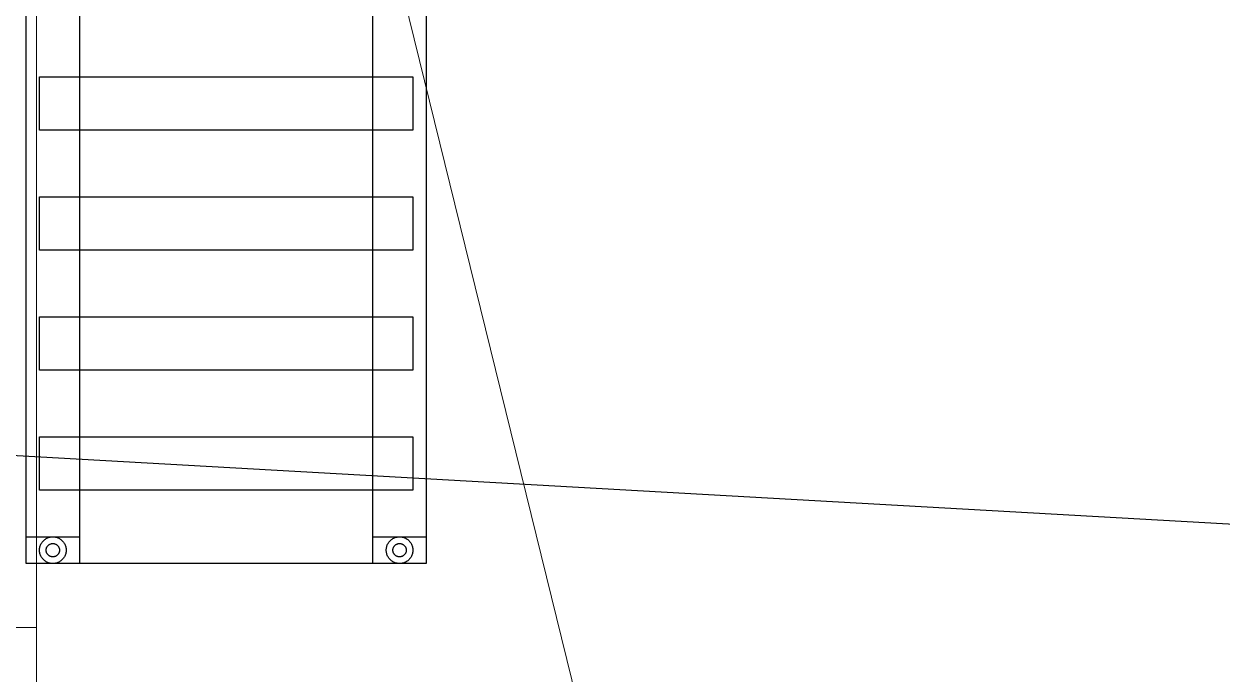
# Model space of a CAD drawing. Header units: millimetres. Extents: x -32 to 417638015, y -35 to 175284279.
# Drawn here: x 416310807 to 416311705, y 175263395 to 175263882 of the extents above; entities that cross this region are included whole.
import ezdxf
from ezdxf.enums import TextEntityAlignment as Align

# ---------------------------------------------------------------- set-up
doc = ezdxf.new("R2010")
doc.units = ezdxf.units.MM
for name, color, linetype, lineweight in [('_ЭМ_ТХ_пищеблок', 7, 'Continuous', 30), ('Атрибут', 7, 'Continuous', 5), ('Перекрытие', 7, 'Continuous', 18), ('Стены отделка', 7, 'Continuous', 30), ('ШТРИХОВКА', 252, 'Continuous', 15)]:
    doc.layers.add(name, color=color, linetype=linetype, lineweight=lineweight)
for name, color, linetype in [('PDF __ЭМ_Надписи', 7, 'Continuous'), ('PLAN', 1, 'Continuous'), ('ЭОМ_Лотки рабочие', 5, 'Continuous')]:
    doc.layers.add(name, color=color, linetype=linetype)
doc.styles.add('ISOCPEUR', font='isocpeur.ttf', dxfattribs={"width": 0.85, "height": 274.9999999999997})

# ---------------------------------------------------------------- blocks, each defined once
blk = doc.blocks.new('_ЭМ_ТХ_Пищеблок')
at = {"layer": 'PLAN', "color": 8}
for points in [[(52553.77664916596, 33953.17999022713), (52553.77664916596, 34813.17999022713)], [(52553.87665526947, 33953.17999022713), (52553.87665526947, 34813.17999022713)], [(52593.77664916596, 34813.17999022713), (52593.77664916596, 33953.17999022713)], [(52813.77664916596, 33953.17999022713), (52813.77664916596, 34813.17999022713)], [(52853.67664306244, 34813.17999022713), (52853.67664306244, 33953.17999022713)], [(52853.77664916596, 34813.17999022713), (52853.77664916596, 33953.17999022713)], [(52563.87665526947, 34258.16746733895), (52563.87665526947, 34298.16746733895), (52843.67664306244, 34298.16746733895), (52843.67664306244, 34258.16746733895), (52563.87665526947, 34258.16746733895)], [(52563.87665526947, 34168.19246733894), (52563.87665526947, 34208.19246733894), (52843.67664306244, 34208.19246733894), (52843.67664306244, 34168.19246733894), (52563.87665526947, 34168.19246733894)], [(52563.87665526947, 34078.21746733895), (52563.87665526947, 34118.21746733895), (52843.67664306244, 34118.21746733895), (52843.67664306244, 34078.21746733895), (52563.87665526947, 34078.21746733895)], [(52563.87665526947, 33988.24246733895), (52563.87665526947, 34028.24246733895), (52843.67664306244, 34028.24246733895), (52843.67664306244, 33988.24246733895), (52563.87665526947, 33988.24246733895)], [(52553.77664916596, 33933.17999022713), (52553.77664916596, 33953.17999022713)], [(52553.77664916596, 33953.17999022713), (52593.77664916596, 33953.17999022713)], [(52563.77664916596, 33943.17999022713), (52563.79880492768, 33943.84624999276), (52563.86460082611, 33944.5043920826), (52563.97299926361, 33945.15258544197), (52564.12287108978, 33945.78893798104), (52564.31323974213, 33946.41167968026), (52564.54300658783, 33947.01894896736), (52564.81113402924, 33947.60897582283), (52565.11661498627, 33948.17986815682), (52565.45828979096, 33948.72982543221), (52565.8351818808, 33949.2570471119), (52566.24622314057, 33949.75970214119), (52566.69034545502, 33950.23592894783), (52567.16648070893, 33950.68389647713), (52567.67362182221, 33951.10186522713), (52568.21070067963, 33951.48788207283), (52568.77664916596, 33951.84023802986), (52569.364753414, 33952.15417235604), (52569.96762816986, 33952.42623656502), (52570.58313720307, 33952.65652220955), (52571.2092053183, 33952.84487670174), (52571.84366576752, 33952.99136107674), (52572.48450439057, 33953.09603636971), (52573.12949340424, 33953.15881102791), (52573.77664916596, 33953.17974608651), (52574.42380492768, 33953.15881102791), (52575.06882445893, 33953.09600585213), (52575.70963256439, 33952.99136107674), (52576.34409301361, 33952.84487670174), (52576.97016112885, 33952.65649169197), (52577.58567016205, 33952.4262670826), (52578.18854491791, 33952.15417235604), (52578.77664916596, 33951.84023802986), (52579.34259765228, 33951.48791259041), (52579.87967650971, 33951.10186522713), (52580.38681762299, 33950.68389647713), (52580.86295287689, 33950.23589843026), (52581.30707519135, 33949.75970214119), (52581.71811645111, 33949.25707762947), (52582.09500854096, 33948.72982543221), (52582.43668334564, 33948.17986815682), (52582.74216430268, 33947.60897582283), (52583.01029174408, 33947.01897948494), (52583.24005858978, 33946.41167968026), (52583.43042724213, 33945.78893798104), (52583.5802990683, 33945.15258544197), (52583.6886975058, 33944.50442260018), (52583.75449340424, 33943.84628051033), (52583.77664916596, 33943.17999022713)], [(52568.77664916596, 33943.17999022713), (52568.78772704682, 33943.51315062752), (52568.82062499603, 33943.84219115486), (52568.87482421478, 33944.16628783455), (52568.94977538666, 33944.48446410408), (52569.04495971283, 33944.79580443611), (52569.15982787689, 33945.09945433846), (52569.2938915976, 33945.39446776619), (52569.44663207611, 33945.67992919197), (52569.61746947846, 33945.95492308846), (52569.8058850058, 33946.21850341072), (52570.01142089447, 33946.46984618416), (52570.23349731049, 33946.70794432869), (52570.47156493744, 33946.93194335213), (52570.72513549408, 33947.14092772713), (52570.99369018158, 33947.33395140877), (52571.27664916596, 33947.51012938729), (52571.57071654877, 33947.66711180916), (52571.87210815033, 33947.80315917244), (52572.17987792572, 33947.91824095955), (52572.49289672455, 33948.01244872322), (52572.81015746674, 33948.08569091072), (52573.13056151947, 33948.13799803963), (52573.4530712851, 33948.1694311451), (52573.77664916596, 33948.17986815682), (52574.10022704682, 33948.1694311451), (52574.42273681244, 33948.13802855721), (52574.74314086518, 33948.08569091072), (52575.06040160736, 33948.01244872322), (52575.37342040619, 33947.91827147713), (52575.681159664, 33947.80312865486), (52575.98258178314, 33947.66711180916), (52576.27664916596, 33947.51012938729), (52576.55960815033, 33947.33398192635), (52576.82816283783, 33947.14089720955), (52577.08173339447, 33946.93191283455), (52577.31980102143, 33946.70794432869), (52577.54184691986, 33946.46984618416), (52577.74738280853, 33946.21850341072), (52577.93582885346, 33945.95489257088), (52578.1066662558, 33945.67992919197), (52578.25940673432, 33945.39446776619), (52578.39347045502, 33945.09948485604), (52578.50836913666, 33944.79583495369), (52578.60355346283, 33944.48446410408), (52578.67847411713, 33944.16625731697), (52578.73267333588, 33943.84219115486), (52578.7655712851, 33943.51312010994), (52578.77664916596, 33943.17999022713)], [(52593.77664916596, 33953.17999022713), (52593.77664916596, 33933.17999022713)], [(52813.77664916596, 33953.17999022713), (52853.77664916596, 33953.17999022713)], [(52813.77664916596, 33933.17999022713), (52813.77664916596, 33953.17999022713)], [(52823.77664916596, 33943.17999022713), (52823.79881255707, 33943.84624999276), (52823.8646160849, 33944.5043920826), (52823.97298400482, 33945.15258544197), (52824.12287108978, 33945.78893798104), (52824.31323974213, 33946.41167968026), (52824.54302184662, 33947.01894896736), (52824.81114928803, 33947.60897582283), (52825.11659972748, 33948.17986815682), (52825.45828979096, 33948.72982543221), (52825.8351818808, 33949.2570471119), (52826.24621551117, 33949.75970214119), (52826.69033782562, 33950.23592894783), (52827.16649596771, 33950.68389647713), (52827.673637081, 33951.10186522713), (52828.21070830902, 33951.48788207283), (52828.77664916596, 33951.84023802986), (52829.364753414, 33952.15417235604), (52829.96762054047, 33952.42623656502), (52830.58313720307, 33952.65652220955), (52831.20919005951, 33952.84487670174), (52831.84366576752, 33952.99136107674), (52832.48450439057, 33953.09603636971), (52833.12950866303, 33953.15881102791), (52833.77664916596, 33953.17974608651), (52834.42378966889, 33953.15881102791), (52835.06880920014, 33953.09600585213), (52835.70963256439, 33952.99136107674), (52836.3441082724, 33952.84487670174), (52836.97016112885, 33952.65649169197), (52837.58567016205, 33952.4262670826), (52838.18854491791, 33952.15417235604), (52838.77664916596, 33951.84023802986), (52839.34259765228, 33951.48791259041), (52839.87966125092, 33951.10186522713), (52840.3868023642, 33950.68389647713), (52840.86295287689, 33950.23589843026), (52841.30707519135, 33949.75970214119), (52841.71811645111, 33949.25707762947), (52842.09500854096, 33948.72982543221), (52842.43669860443, 33948.17986815682), (52842.74214904389, 33947.60897582283), (52843.01029174408, 33947.01897948494), (52843.24005858978, 33946.41167968026), (52843.43042724213, 33945.78893798104), (52843.58031432709, 33945.15258544197), (52843.68868224701, 33944.50442260018), (52843.75447814545, 33943.84628051033), (52843.77664916596, 33943.17999022713)], [(52828.77664916596, 33943.17999022713), (52828.78772704682, 33943.51315062752), (52828.82062499603, 33943.84219115486), (52828.87481658539, 33944.16628783455), (52828.94976775727, 33944.48446410408), (52829.04495208344, 33944.79580443611), (52829.15983550629, 33945.09945433846), (52829.29389922699, 33945.39446776619), (52829.44662444672, 33945.67992919197), (52829.61746947846, 33945.95492308846), (52829.80591552338, 33946.21850341072), (52830.01142852387, 33946.46984618416), (52830.23349731049, 33946.70794432869), (52830.47157256684, 33946.93194335213), (52830.72514312348, 33947.14092772713), (52830.99367492279, 33947.33395140877), (52831.27664916596, 33947.51012938729), (52831.57069366059, 33947.66711180916), (52831.87210815033, 33947.80315917244), (52832.17989318451, 33947.91824095955), (52832.49292724213, 33948.01244872322), (52832.81015746674, 33948.08569091072), (52833.13057677826, 33948.13799803963), (52833.4530712851, 33948.1694311451), (52833.77664916596, 33948.17986815682), (52834.10022704682, 33948.1694311451), (52834.42273681244, 33948.13802855721), (52834.74314086518, 33948.08569091072), (52835.06037108978, 33948.01244872322), (52835.3734051474, 33947.91827147713), (52835.681159664, 33947.80312865486), (52835.98259704193, 33947.66711180916), (52836.27664916596, 33947.51012938729), (52836.55960815033, 33947.33398192635), (52836.82813232025, 33947.14089720955), (52837.08173339447, 33946.93191283455), (52837.31980102143, 33946.70794432869), (52837.54186217865, 33946.46984618416), (52837.74738280853, 33946.21850341072), (52837.93582885346, 33945.95489257088), (52838.1066662558, 33945.67992919197), (52838.25939147553, 33945.39446776619), (52838.39347045502, 33945.09948485604), (52838.50835387787, 33944.79583495369), (52838.60353820404, 33944.48446410408), (52838.67847411713, 33944.16625731697), (52838.73267333588, 33943.84219115486), (52838.7655712851, 33943.51312010994), (52838.77664916596, 33943.17999022713)], [(52853.77664916596, 33953.17999022713), (52853.77664916596, 33933.17999022713)], [(52583.77664916596, 33943.17999022713), (52583.75449340424, 33942.51369994393), (52583.6886975058, 33941.85555785408), (52583.5802990683, 33941.20739501229), (52583.43042724213, 33940.57104247322), (52583.24005858978, 33939.94830077401), (52583.01029174408, 33939.34100096932), (52582.74216430268, 33938.75097411385), (52582.43668334564, 33938.18011229744), (52582.09500854096, 33937.63012450447), (52581.71811645111, 33937.10290282479), (52581.30707519135, 33936.60027831307), (52580.86295287689, 33936.12405150643), (52580.38681762299, 33935.67608397713), (52579.87967650971, 33935.25811522713), (52579.34259765228, 33934.87209838143), (52578.77664916596, 33934.5197424244), (52578.18854491791, 33934.20580809822), (52577.58567016205, 33933.93374388924), (52576.97016112885, 33933.70345824471), (52576.34409301361, 33933.51510375252), (52575.70963256439, 33933.36861937752), (52575.06879394135, 33933.26397460213), (52574.42380492768, 33933.20116942635), (52573.77664916596, 33933.18023436776), (52573.12949340424, 33933.20116942635), (52572.48447387299, 33933.26397460213), (52571.84366576752, 33933.36861937752), (52571.2092053183, 33933.51510375252), (52570.58313720307, 33933.70348876229), (52569.96762816986, 33933.93371337166), (52569.364753414, 33934.20580809822), (52568.77664916596, 33934.5197424244), (52568.21070067963, 33934.87206786385), (52567.67362182221, 33935.25811522713), (52567.16648070893, 33935.67608397713), (52566.69034545502, 33936.12408202401), (52566.24622314057, 33936.60027831307), (52565.8351818808, 33937.10290282479), (52565.45828979096, 33937.63015502205), (52565.11661498627, 33938.18011229744), (52564.81113402924, 33938.75100463143), (52564.54300658783, 33939.34100096932), (52564.31323974213, 33939.94830077401), (52564.12287108978, 33940.57104247322), (52563.97299926361, 33941.20739501229), (52563.86460082611, 33941.85555785408), (52563.79880492768, 33942.51369994393), (52563.77664916596, 33943.17999022713)], [(52578.77664916596, 33943.17999022713), (52578.7655712851, 33942.84682982674), (52578.73267333588, 33942.5177892994), (52578.67847411713, 33942.19369261971), (52578.60352294525, 33941.87551635018), (52578.50836913666, 33941.56417601815), (52578.39347045502, 33941.2605261158), (52578.25940673432, 33940.96551268807), (52578.1066662558, 33940.68005126229), (52577.93582885346, 33940.4050573658), (52577.74738280853, 33940.14147704354), (52577.54187743744, 33939.8901342701), (52577.31980102143, 33939.65203612557), (52577.08173339447, 33939.42803710213), (52576.82816283783, 33939.21905272713), (52576.55960815033, 33939.02602904549), (52576.27664916596, 33938.84985106697), (52575.98261230072, 33938.6928686451), (52575.68119018158, 33938.55682128182), (52575.37342040619, 33938.44173949471), (52575.06040160736, 33938.34753173104), (52574.74314086518, 33938.27428954354), (52574.42273681244, 33938.22195189705), (52574.10022704682, 33938.19054930916), (52573.77664916596, 33938.18011229744), (52573.4530712851, 33938.19054930916), (52573.13056151947, 33938.22195189705), (52572.81015746674, 33938.27428954354), (52572.49289672455, 33938.34753173104), (52572.17987792572, 33938.44170897713), (52571.87213866791, 33938.5568517994), (52571.57071654877, 33938.6928686451), (52571.27664916596, 33938.84985106697), (52570.99369018158, 33939.02599852791), (52570.72513549408, 33939.21908324471), (52570.47156493744, 33939.42806761971), (52570.23349731049, 33939.65203612557), (52570.01145141205, 33939.8901342701), (52569.80591552338, 33940.14147704354), (52569.61746947846, 33940.40508788338), (52569.44663207611, 33940.68005126229), (52569.2938915976, 33940.96551268807), (52569.15982787689, 33941.26049559822), (52569.04492919525, 33941.56414550057), (52568.94974486908, 33941.87551635018), (52568.87482421478, 33942.19372313729), (52568.82062499603, 33942.5177892994), (52568.78772704682, 33942.84686034432), (52568.77664916596, 33943.17999022713)], [(52843.77664916596, 33943.17999022713), (52843.75449340424, 33942.51369994393), (52843.68868224701, 33941.85555785408), (52843.58031432709, 33941.20739501229), (52843.43042724213, 33940.57104247322), (52843.24005858978, 33939.94830077401), (52843.01027648529, 33939.34100096932), (52842.74214904389, 33938.75097411385), (52842.43669860443, 33938.18011229744), (52842.09500854096, 33937.63012450447), (52841.71811645111, 33937.10290282479), (52841.30707519135, 33936.60027831307), (52840.86295287689, 33936.12405150643), (52840.3868023642, 33935.67608397713), (52839.87966125092, 33935.25811522713), (52839.34259765228, 33934.87209838143), (52838.77664916596, 33934.5197424244), (52838.18854491791, 33934.20580809822), (52837.58567016205, 33933.93374388924), (52836.97016112885, 33933.70345824471), (52836.3441082724, 33933.51510375252), (52835.70963256439, 33933.36861937752), (52835.06879394135, 33933.26397460213), (52834.42378966889, 33933.20116942635), (52833.77664916596, 33933.18023436776), (52833.12950866303, 33933.20116942635), (52832.48448913178, 33933.26397460213), (52831.84366576752, 33933.36861937752), (52831.20919005951, 33933.51510375252), (52830.58313720307, 33933.70348876229), (52829.96762054047, 33933.93371337166), (52829.364753414, 33934.20580809822), (52828.77664916596, 33934.5197424244), (52828.21070830902, 33934.87206786385), (52827.673637081, 33935.25811522713), (52827.16649596771, 33935.67608397713), (52826.69033782562, 33936.12408202401), (52826.24622314057, 33936.60027831307), (52825.83517425141, 33937.10290282479), (52825.45829742035, 33937.63015502205), (52825.11659972748, 33938.18011229744), (52824.81114928803, 33938.75100463143), (52824.54302184662, 33939.34100096932), (52824.31323974213, 33939.94830077401), (52824.12287871918, 33940.57104247322), (52823.97298400482, 33941.20739501229), (52823.8646160849, 33941.85555785408), (52823.79882018646, 33942.51369994393), (52823.77664916596, 33943.17999022713)], [(52838.77664916596, 33943.17999022713), (52838.7655712851, 33942.84682982674), (52838.73267333588, 33942.5177892994), (52838.67847411713, 33942.19369261971), (52838.60352294525, 33941.87551635018), (52838.50835387787, 33941.56417601815), (52838.39347045502, 33941.2605261158), (52838.25940673432, 33940.96551268807), (52838.1066662558, 33940.68005126229), (52837.93582885346, 33940.4050573658), (52837.74738280853, 33940.14147704354), (52837.54187743744, 33939.8901342701), (52837.31980102143, 33939.65203612557), (52837.08173339447, 33939.42803710213), (52836.82816283783, 33939.21905272713), (52836.55962340912, 33939.02602904549), (52836.27664916596, 33938.84985106697), (52835.98259704193, 33938.6928686451), (52835.68119018158, 33938.55682128182), (52835.3734051474, 33938.44173949471), (52835.06037108978, 33938.34753173104), (52834.74314086518, 33938.27428954354), (52834.42272155365, 33938.22195189705), (52834.10022704682, 33938.19054930916), (52833.77664916596, 33938.18011229744), (52833.4530712851, 33938.19054930916), (52833.13056151947, 33938.22195189705), (52832.81015746674, 33938.27428954354), (52832.49292724213, 33938.34753173104), (52832.17989318451, 33938.44170897713), (52831.87213866791, 33938.5568517994), (52831.57070128998, 33938.6928686451), (52831.27664916596, 33938.84985106697), (52830.99368255219, 33939.02599852791), (52830.72515838227, 33939.21908324471), (52830.47157256684, 33939.42806761971), (52830.23349731049, 33939.65203612557), (52830.01143615326, 33939.8901342701), (52829.80591552338, 33940.14147704354), (52829.61746947846, 33940.40508788338), (52829.44662444672, 33940.68005126229), (52829.29390685639, 33940.96551268807), (52829.15982787689, 33941.26049559822), (52829.04494445404, 33941.56414550057), (52828.94976012787, 33941.87551635018), (52828.87481658539, 33942.19372313729), (52828.82063262543, 33942.5177892994), (52828.78773467621, 33942.84686034432), (52828.77664916596, 33943.17999022713)], [(52593.77664916596, 33933.17999022713), (52553.77664916596, 33933.17999022713)], [(52813.77664916596, 33933.27999633065), (52593.77664916596, 33933.27999633065)], [(52853.77664916596, 33933.17999022713), (52813.77664916596, 33933.17999022713)]]:
    blk.add_lwpolyline(points, dxfattribs=at)
at = {"layer": 'Атрибут', "color": 8, "style": 'ISOCPEUR', "width": 0.85}
blk.add_attdef('№_ПОЗИЦИИ', text='', height=150, rotation=90, dxfattribs=at).set_placement((58331.67525722168, 39155.16258932042), align=Align.MIDDLE_CENTER)
blk = doc.blocks.new('ТХ пищеблок....')
at = {"layer": 'PLAN', "color": 8}
for points in [[(-111.5149995909305, 18621.03733182105), (-111.5149995909305, 19481.03733182105)], [(-111.4149934874149, 18621.03733182105), (-111.4149934874149, 19481.03733182105)], [(-71.51499959093053, 19481.03733182105), (-71.51499959093053, 18621.03733182105)], [(148.4850004090695, 18621.03733182105), (148.4850004090695, 19481.03733182105)], [(188.3849943055538, 19481.03733182105), (188.3849943055538, 18621.03733182105)], [(188.4850004090695, 19481.03733182105), (188.4850004090695, 18621.03733182105)], [(-101.4149934874149, 18926.02480893291), (-101.4149934874149, 18966.02480893291), (178.3849943055538, 18966.02480893291), (178.3849943055538, 18926.02480893291), (-101.4149934874149, 18926.02480893291)], [(-101.4149934874149, 18836.04980893288), (-101.4149934874149, 18876.04980893288), (178.3849943055538, 18876.04980893288), (178.3849943055538, 18836.04980893288), (-101.4149934874149, 18836.04980893288)], [(-101.4149934874149, 18746.0748089329), (-101.4149934874149, 18786.0748089329), (178.3849943055538, 18786.0748089329), (178.3849943055538, 18746.0748089329), (-101.4149934874149, 18746.0748089329)], [(-101.4149934874149, 18656.09980893286), (-101.4149934874149, 18696.09980893286), (178.3849943055538, 18696.09980893286), (178.3849943055538, 18656.09980893286), (-101.4149934874149, 18656.09980893286)], [(-111.5149995909305, 18601.03733182105), (-111.5149995909305, 18621.03733182105)], [(-111.5149995909305, 18621.03733182105), (-71.51499959093053, 18621.03733182105)], [(-101.5149995909305, 18611.03733182105), (-101.4928438292118, 18611.70359158667), (-101.4270479307743, 18612.36173367652), (-101.3186494932743, 18613.00992703589), (-101.1687776671024, 18613.64627957495), (-100.9784090147587, 18614.26902127417), (-100.7486421690555, 18614.87629056128), (-100.4805147276493, 18615.46631741675), (-100.175033770618, 18616.03720975074), (-99.83335896593053, 18616.58716702613), (-99.45646687608678, 18617.11438870581), (-99.04542561632115, 18617.61704373511), (-98.60130330186803, 18618.09327054175), (-98.12516804796178, 18618.54123807105), (-97.61802693468053, 18618.95920682105), (-97.08094807725865, 18619.34522366675), (-96.51499959093053, 18619.69757962378), (-95.92689534288365, 18620.01151394995), (-95.32402058702428, 18620.28357815894), (-94.70851155382115, 18620.51386380347), (-94.08244343858678, 18620.70221829566), (-93.44798298936803, 18620.84870267066), (-92.80714436632115, 18620.95337796363), (-92.16215535264928, 18621.01615262183), (-91.51499959093053, 18621.03708768042), (-90.86784382921178, 18621.01615262183), (-90.22282429796178, 18620.95334744605), (-89.58201619249303, 18620.84870267066), (-88.94755574327428, 18620.70221829566), (-88.3214876280399, 18620.51383328589), (-87.70597859483678, 18620.28360867652), (-87.1031038389774, 18620.01151394995), (-86.51499959093053, 18619.69757962378), (-85.9490511046024, 18619.34525418433), (-85.41197224718053, 18618.95920682105), (-84.90483113389928, 18618.54123807105), (-84.42869587999303, 18618.09324002417), (-83.9845735655399, 18617.61704373511), (-83.57353230577428, 18617.11441922339), (-83.19664021593053, 18616.58716702613), (-82.85496541124303, 18616.03720975074), (-82.54948445421178, 18615.46631741675), (-82.28135701280553, 18614.87632107886), (-82.0515901671024, 18614.26902127417), (-81.86122151475865, 18613.64627957495), (-81.71134968858678, 18613.00992703589), (-81.60295125108678, 18612.36176419409), (-81.53715535264928, 18611.70362210425), (-81.51499959093053, 18611.03733182105)], [(-96.51499959093053, 18611.03733182105), (-96.50392171007115, 18611.37049222144), (-96.4710237608524, 18611.69953274878), (-96.4168245421024, 18612.02362942847), (-96.3418733702274, 18612.341805698), (-96.24668904405553, 18612.65314603003), (-96.13182087999303, 18612.95679593238), (-95.9977571592899, 18613.25180936011), (-95.84501668077428, 18613.53727078589), (-95.67417927843053, 18613.81226468238), (-95.48576375108678, 18614.07584500464), (-95.2802278624149, 18614.32718777808), (-95.05815144639928, 18614.56528592261), (-94.82008381944615, 18614.78928494605), (-94.56651326280553, 18614.99826932105), (-94.29795857530553, 18615.19129300269), (-94.01499959093053, 18615.3674709812), (-93.72093220811803, 18615.52445340308), (-93.41954060655553, 18615.66050076636), (-93.1117708311649, 18615.77558255347), (-92.79875203233678, 18615.86979031714), (-92.48149129014928, 18615.94303250464), (-92.1610872374149, 18615.99533963355), (-91.8385774717899, 18616.02677273902), (-91.51499959093053, 18616.03720975074), (-91.19142171007115, 18616.02677273902), (-90.86891194444615, 18615.99537015113), (-90.54850789171178, 18615.94303250464), (-90.23124714952428, 18615.86979031714), (-89.91822835069615, 18615.77561307105), (-89.61048909288365, 18615.66047024878), (-89.30906697374303, 18615.52445340308), (-89.01499959093053, 18615.3674709812), (-88.73204060655553, 18615.19132352027), (-88.46348591905553, 18614.99823880347), (-88.2099153624149, 18614.78925442847), (-87.97184773546178, 18614.56528592261), (-87.74980183702428, 18614.32718777808), (-87.5442659483524, 18614.07584500464), (-87.35581990343053, 18613.8122341648), (-87.18498250108678, 18613.53727078589), (-87.03224202257115, 18613.25180936011), (-86.89817830186803, 18612.95682644995), (-86.7832796202274, 18612.65317654761), (-86.68809529405553, 18612.341805698), (-86.61317463975865, 18612.02359891089), (-86.55897542100865, 18611.69953274878), (-86.5260774717899, 18611.37046170386), (-86.51499959093053, 18611.03733182105)], [(-71.51499959093053, 18621.03733182105), (-71.51499959093053, 18601.03733182105)], [(148.4850004090695, 18621.03733182105), (188.4850004090695, 18621.03733182105)], [(148.4850004090695, 18601.03733182105), (148.4850004090695, 18621.03733182105)], [(158.4850004090695, 18611.03733182105), (158.5071638001828, 18611.70359158667), (158.5729673280148, 18612.36173367652), (158.6813352479367, 18613.00992703589), (158.8312223328976, 18613.64627957495), (159.0215909852413, 18614.26902127417), (159.2513730897335, 18614.87629056128), (159.5195005311398, 18615.46631741675), (159.8249509705929, 18616.03720975074), (160.1666410340695, 18616.58716702613), (160.5435331239132, 18617.11438870581), (160.9545667542843, 18617.61704373511), (161.3986890687374, 18618.09327054175), (161.8748472108273, 18618.54123807105), (162.3819883241085, 18618.95920682105), (162.9190595521359, 18619.34522366675), (163.4850004090695, 18619.69757962378), (164.0731046571163, 18620.01151394995), (164.6759717835812, 18620.28357815894), (165.2914884461788, 18620.51386380347), (165.9175413026242, 18620.70221829566), (166.552017010632, 18620.84870267066), (167.1928556336788, 18620.95337796363), (167.8378599061398, 18621.01615262183), (168.4850004090695, 18621.03708768042), (169.1321409119992, 18621.01615262183), (169.7771604432492, 18620.95334744605), (170.417983807507, 18620.84870267066), (171.0524595155148, 18620.70221829566), (171.6785123719601, 18620.51383328589), (172.2940214051632, 18620.28360867652), (172.8968961610226, 18620.01151394995), (173.4850004090695, 18619.69757962378), (174.0509488953976, 18619.34525418433), (174.5880124940304, 18618.95920682105), (175.0951536073117, 18618.54123807105), (175.571304120007, 18618.09324002417), (176.0154264344601, 18617.61704373511), (176.4264676942257, 18617.11441922339), (176.8033597840695, 18616.58716702613), (177.145049847546, 18616.03720975074), (177.4505002869992, 18615.46631741675), (177.7186429871945, 18614.87632107886), (177.9484098328976, 18614.26902127417), (178.1387784852413, 18613.64627957495), (178.2886655702023, 18613.00992703589), (178.3970334901242, 18612.36176419409), (178.4628293885617, 18611.70362210425), (178.4850004090695, 18611.03733182105)], [(163.4850004090695, 18611.03733182105), (163.4960782899288, 18611.37049222144), (163.5289762391476, 18611.69953274878), (163.5831678285031, 18612.02362942847), (163.6581190003781, 18612.341805698), (163.7533033265499, 18612.65314603003), (163.8681867494015, 18612.95679593238), (164.0022504701046, 18613.25180936011), (164.1549756898312, 18613.53727078589), (164.3258207215695, 18613.81226468238), (164.5142667664913, 18614.07584500464), (164.7197797669796, 18614.32718777808), (164.9418485536007, 18614.56528592261), (165.1799238099484, 18614.78928494605), (165.433494366589, 18614.99826932105), (165.7020261659054, 18615.19129300269), (165.9850004090695, 18615.3674709812), (166.2790449036984, 18615.52445340308), (166.5804593934445, 18615.66050076636), (166.8882444276242, 18615.77558255347), (167.2012784852413, 18615.86979031714), (167.5185087098507, 18615.94303250464), (167.8389280213742, 18615.99533963355), (168.1614225282101, 18616.02677273902), (168.4850004090695, 18616.03720975074), (168.8085782899288, 18616.02677273902), (169.1310880555538, 18615.99537015113), (169.4514921082882, 18615.94303250464), (169.7687223328976, 18615.86979031714), (170.0817563905148, 18615.77561307105), (170.3895109071163, 18615.66047024878), (170.690948285046, 18615.52445340308), (170.9850004090695, 18615.3674709812), (171.2679593934445, 18615.19132352027), (171.5364835633663, 18614.99823880347), (171.7900846375851, 18614.78925442847), (172.0281522645382, 18614.56528592261), (172.2502134217648, 18614.32718777808), (172.4557340516476, 18614.07584500464), (172.6441800965695, 18613.8122341648), (172.8150174989132, 18613.53727078589), (172.9677427186398, 18613.25180936011), (173.101821698132, 18612.95682644995), (173.2167051209835, 18612.65317654761), (173.3118894471554, 18612.341805698), (173.3868253602413, 18612.02359891089), (173.4410245789913, 18611.69953274878), (173.4739225282101, 18611.37046170386), (173.4850004090695, 18611.03733182105)], [(188.4850004090695, 18621.03733182105), (188.4850004090695, 18601.03733182105)], [(-81.51499959093053, 18611.03733182105), (-81.53715535264928, 18610.37104153784), (-81.60295125108678, 18609.712899448), (-81.71134968858678, 18609.0647366062), (-81.86122151475865, 18608.42838406714), (-82.0515901671024, 18607.80564236792), (-82.28135701280553, 18607.19834256324), (-82.54948445421178, 18606.60831570777), (-82.85496541124303, 18606.03745389136), (-83.19664021593053, 18605.48746609839), (-83.57353230577428, 18604.9602444187), (-83.9845735655399, 18604.45761990699), (-84.42869587999303, 18603.98139310034), (-84.90483113389928, 18603.53342557105), (-85.41197224718053, 18603.11545682105), (-85.9490511046024, 18602.72943997534), (-86.51499959093053, 18602.37708401831), (-87.1031038389774, 18602.06314969214), (-87.70597859483678, 18601.79108548316), (-88.3214876280399, 18601.56079983863), (-88.94755574327428, 18601.37244534644), (-89.58201619249303, 18601.22596097144), (-90.2228548155399, 18601.12131619605), (-90.86784382921178, 18601.05851102027), (-91.51499959093053, 18601.03757596167), (-92.16215535264928, 18601.05851102027), (-92.80717488389928, 18601.12131619605), (-93.44798298936803, 18601.22596097144), (-94.08244343858678, 18601.37244534644), (-94.70851155382115, 18601.5608303562), (-95.32402058702428, 18601.79105496558), (-95.92689534288365, 18602.06314969214), (-96.51499959093053, 18602.37708401831), (-97.08094807725865, 18602.72940945777), (-97.61802693468053, 18603.11545682105), (-98.12516804796178, 18603.53342557105), (-98.60130330186803, 18603.98142361792), (-99.04542561632115, 18604.45761990699), (-99.45646687608678, 18604.9602444187), (-99.83335896593053, 18605.48749661597), (-100.175033770618, 18606.03745389136), (-100.4805147276493, 18606.60834622534), (-100.7486421690555, 18607.19834256324), (-100.9784090147587, 18607.80564236792), (-101.1687776671024, 18608.42838406714), (-101.3186494932743, 18609.0647366062), (-101.4270479307743, 18609.712899448), (-101.4928438292118, 18610.37104153784), (-101.5149995909305, 18611.03733182105)], [(-86.51499959093053, 18611.03733182105), (-86.5260774717899, 18610.70417142066), (-86.55897542100865, 18610.37513089331), (-86.61317463975865, 18610.05103421363), (-86.68812581163365, 18609.73285794409), (-86.7832796202274, 18609.42151761206), (-86.89817830186803, 18609.11786770972), (-87.03224202257115, 18608.82285428199), (-87.18498250108678, 18608.5373928562), (-87.35581990343053, 18608.26239895972), (-87.5442659483524, 18607.99881863745), (-87.74977131944615, 18607.74747586402), (-87.97184773546178, 18607.50937771949), (-88.2099153624149, 18607.28537869605), (-88.46348591905553, 18607.07639432105), (-88.73204060655553, 18606.88337063941), (-89.01499959093053, 18606.70719266089), (-89.3090364561649, 18606.55021023902), (-89.61045857530553, 18606.41416287574), (-89.91822835069615, 18606.29908108863), (-90.23124714952428, 18606.20487332495), (-90.54850789171178, 18606.13163113745), (-90.86891194444615, 18606.07929349097), (-91.19142171007115, 18606.04789090308), (-91.51499959093053, 18606.03745389136), (-91.8385774717899, 18606.04789090308), (-92.1610872374149, 18606.07929349097), (-92.48149129014928, 18606.13163113745), (-92.79875203233678, 18606.20487332495), (-93.1117708311649, 18606.29905057105), (-93.4195100889774, 18606.41419339331), (-93.72093220811803, 18606.55021023902), (-94.01499959093053, 18606.70719266089), (-94.29795857530553, 18606.88334012183), (-94.56651326280553, 18607.07642483863), (-94.82008381944615, 18607.28540921363), (-95.05815144639928, 18607.50937771949), (-95.28019734483678, 18607.74747586402), (-95.48573323350865, 18607.99881863745), (-95.67417927843053, 18608.2624294773), (-95.84501668077428, 18608.5373928562), (-95.9977571592899, 18608.82285428199), (-96.13182087999303, 18609.11783719214), (-96.24671956163365, 18609.42148709449), (-96.34190388780553, 18609.73285794409), (-96.4168245421024, 18610.0510647312), (-96.4710237608524, 18610.37513089331), (-96.50392171007115, 18610.70420193824), (-96.51499959093053, 18611.03733182105)], [(178.4850004090695, 18611.03733182105), (178.4628446473507, 18610.37104153784), (178.3970334901242, 18609.712899448), (178.2886655702023, 18609.0647366062), (178.1387784852413, 18608.42838406714), (177.9484098328976, 18607.80564236792), (177.7186277284054, 18607.19834256324), (177.4505002869992, 18606.60831570777), (177.145049847546, 18606.03745389136), (176.8033597840695, 18605.48746609839), (176.4264676942257, 18604.9602444187), (176.0154264344601, 18604.45761990699), (175.571304120007, 18603.98139310034), (175.0951536073117, 18603.53342557105), (174.5880124940304, 18603.11545682105), (174.0509488953976, 18602.72943997534), (173.4850004090695, 18602.37708401831), (172.8968961610226, 18602.06314969214), (172.2940214051632, 18601.79108548316), (171.6785123719601, 18601.56079983863), (171.0524595155148, 18601.37244534644), (170.417983807507, 18601.22596097144), (169.7771451844601, 18601.12131619605), (169.1321409119992, 18601.05851102027), (168.4850004090695, 18601.03757596167), (167.8378599061398, 18601.05851102027), (167.1928403748898, 18601.12131619605), (166.552017010632, 18601.22596097144), (165.9175413026242, 18601.37244534644), (165.2914884461788, 18601.5608303562), (164.6759717835812, 18601.79105496558), (164.0731046571163, 18602.06314969214), (163.4850004090695, 18602.37708401831), (162.9190595521359, 18602.72940945777), (162.3819883241085, 18603.11545682105), (161.8748472108273, 18603.53342557105), (161.3986890687374, 18603.98142361792), (160.9545743836788, 18604.45761990699), (160.5435254945187, 18604.9602444187), (160.166648663464, 18605.48749661597), (159.8249509705929, 18606.03745389136), (159.5195005311398, 18606.60834622534), (159.2513730897335, 18607.19834256324), (159.0215909852413, 18607.80564236792), (158.8312299622921, 18608.42838406714), (158.6813352479367, 18609.0647366062), (158.5729673280148, 18609.712899448), (158.5071714295773, 18610.37104153784), (158.4850004090695, 18611.03733182105)], [(173.4850004090695, 18611.03733182105), (173.4739225282101, 18610.70417142066), (173.4410245789913, 18610.37513089331), (173.3868253602413, 18610.05103421363), (173.3118741883663, 18609.73285794409), (173.2167051209835, 18609.42151761206), (173.101821698132, 18609.11786770972), (172.9677579774288, 18608.82285428199), (172.8150174989132, 18608.5373928562), (172.6441800965695, 18608.26239895972), (172.4557340516476, 18607.99881863745), (172.2502286805538, 18607.74747586402), (172.0281522645382, 18607.50937771949), (171.7900846375851, 18607.28537869605), (171.5365140809445, 18607.07639432105), (171.2679746522335, 18606.88337063941), (170.9850004090695, 18606.70719266089), (170.690948285046, 18606.55021023902), (170.3895414246945, 18606.41416287574), (170.0817563905148, 18606.29908108863), (169.7687223328976, 18606.20487332495), (169.4514921082882, 18606.13163113745), (169.1310727967648, 18606.07929349097), (168.8085782899288, 18606.04789090308), (168.4850004090695, 18606.03745389136), (168.1614225282101, 18606.04789090308), (167.8389127625851, 18606.07929349097), (167.5185087098507, 18606.13163113745), (167.2012784852413, 18606.20487332495), (166.8882444276242, 18606.29905057105), (166.5804899110226, 18606.41419339331), (166.2790525330929, 18606.55021023902), (165.9850004090695, 18606.70719266089), (165.7020337952999, 18606.88334012183), (165.4335096253781, 18607.07642483863), (165.1799238099484, 18607.28540921363), (164.9418485536007, 18607.50937771949), (164.7197873963742, 18607.74747586402), (164.5142667664913, 18607.99881863745), (164.3258207215695, 18608.2624294773), (164.1549756898312, 18608.5373928562), (164.0022580994992, 18608.82285428199), (163.868179120007, 18609.11783719214), (163.7532956971554, 18609.42148709449), (163.6581113709835, 18609.73285794409), (163.5831678285031, 18610.0510647312), (163.5289838685421, 18610.37513089331), (163.4960859193234, 18610.70420193824), (163.4850004090695, 18611.03733182105)], [(-71.51499959093053, 18601.03733182105), (-111.5149995909305, 18601.03733182105)], [(148.4850004090695, 18601.13733792456), (-71.51499959093053, 18601.13733792456)], [(188.4850004090695, 18601.03733182105), (148.4850004090695, 18601.03733182105)]]:
    blk.add_lwpolyline(points, dxfattribs=at)
blk = doc.blocks.new('1 этаж')
at = {"layer": 'Перекрытие', "color": 8}
blk.add_line((46618.26534351413, 33512.55477044494), (47748.08537243839, 28917.7060188029), dxfattribs=at)
at = {"layer": 'Стены отделка', "color": 8, "lineweight": 9}
for p, q in [((46618.2653435141, 25958.07212250284), (46618.2653435141, 33512.55477044494)), ((46534.93075442433, 31919.19511690249), (46618.26534351413, 31919.19511690249))]:
    blk.add_line(p, q, dxfattribs=at)
at = {"layer": 'ЭОМ_Лотки рабочие'}
blk.add_blockref('ТХ пищеблок....', (46722.0575752336, 13366.04446869802), dxfattribs=at)

msp = doc.modelspace()

# ---------------------------------------------------------------- linework, layer by layer
at = {"layer": 'PDF __ЭМ_Надписи', "lineweight": 25}
msp.add_lwpolyline([(416315320.9656317, 175263303.5856918), (416308192.0753988, 175263705.749927), (416304788.4959764, 175263705.749927)], dxfattribs=at)

# ---------------------------------------------------------------- block references
at = {"layer": '_ЭМ_ТХ_пищеблок', "lineweight": 50}
msp.add_blockref('_ЭМ_ТХ_Пищеблок', (416258254.8670169, 175229544.5649611), dxfattribs=at)
at = {"layer": 'ШТРИХОВКА'}
msp.add_blockref('1 этаж', (416264198.1010904, 175231510.6631508), dxfattribs=at)

doc.saveas('drawing.dxf')
